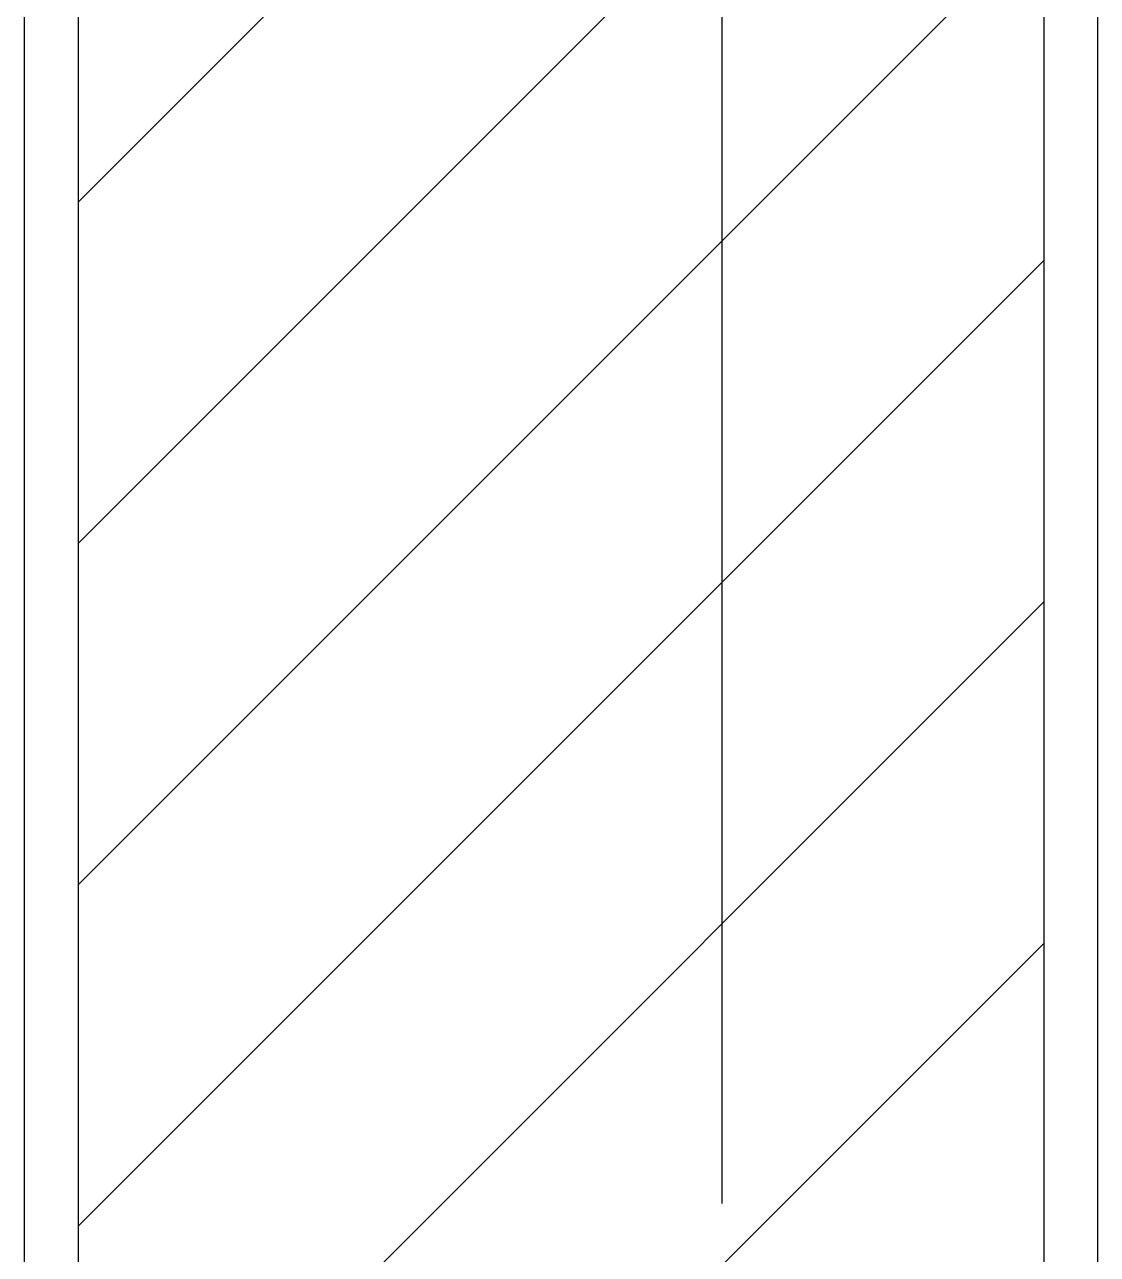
# Model space of a CAD drawing. Header units: metres. Extents: x 9633 to 11738, y -1106 to 2691.
# Drawn here: x 10059.2 to 10459.2, y -448.3 to 10.2 of the extents above; entities that cross this region are included whole.
import ezdxf

# ---------------------------------------------------------------- set-up
doc = ezdxf.new("R2010")
doc.units = ezdxf.units.M
for name, color, linetype in [('ZZ-1', 255, 'Continuous'), ('ZZ-5', 6, 'Continuous'), ('ZZ-7', 7, 'Continuous'), ('ZZ-8', 1, 'Continuous')]:
    doc.layers.add(name, color=color, linetype=linetype)

# ---------------------------------------------------------------- blocks, each defined once
blk = doc.blocks.new('X5')
for p, q in [((4739.48, 2321.18), (5006.41, 2588.1)), ((4739.48, 2448.46), (4879.13, 2588.1)), ((4739.48, 2575.74), (4751.85, 2588.1)), ((4739.48, 2193.9), (5099.48, 2553.9)), ((4739.48, 2066.62), (5099.48, 2426.62)), ((4739.48, 1939.34), (5099.48, 2299.34)), ((4739.48, 1812.06), (5099.48, 2172.06)), ((4739.48, 1684.78), (5099.48, 2044.78)), ((4930.08, 1748.1), (5099.48, 1917.5)), ((5057.36, 1748.1), (5099.48, 1790.22)), ((4739.48, 1557.5), (4899.48, 1717.5)), ((4739.48, 1430.22), (4899.48, 1590.22)), ((4844.09, 1407.55), (4984.64, 1548.1)), ((4971.37, 1407.55), (5099.48, 1535.67)), ((5098.65, 1407.55), (5099.48, 1408.39))]:
    blk.add_line(p, q)

msp = doc.modelspace()

# ---------------------------------------------------------------- linework, layer by layer
at = {"layer": 'ZZ-1'}
for p, q in [((10439.16, 83.71), (10439.16, -756.29)), ((10079.16, 23.71), (10079.16, -1103.32))]:
    msp.add_line(p, q, dxfattribs=at)
at = {"layer": 'ZZ-5'}
for p, q in [((10059.16, -1103.32), (10059.16, 654.92)), ((10459.16, 103.71), (10459.16, -736.29))]:
    msp.add_line(p, q, dxfattribs=at)
at = {"layer": 'ZZ-8'}
msp.add_line((10319.16, 2508.77), (10319.16, -429.3), dxfattribs=at)

# ---------------------------------------------------------------- block references
at = {"layer": 'ZZ-7'}
msp.add_blockref('X5', (5339.68, -2504.39), dxfattribs=at)

doc.saveas('drawing.dxf')
